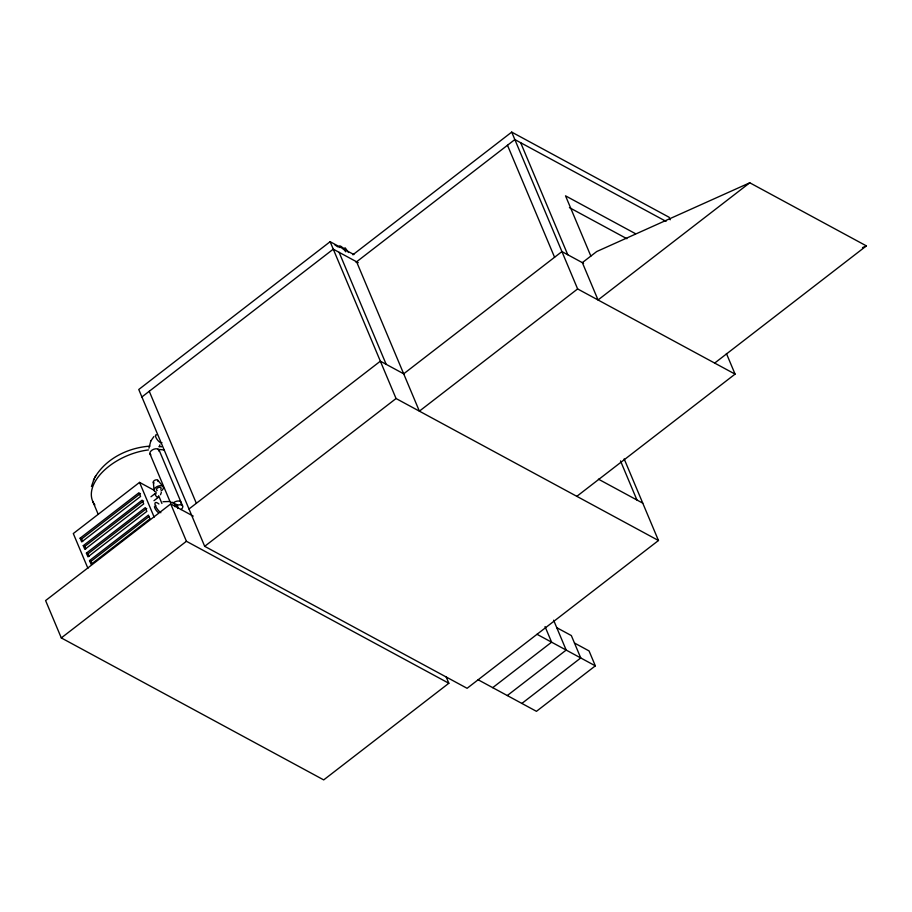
<?xml version="1.0" encoding="UTF-8"?>
<svg xmlns="http://www.w3.org/2000/svg" width="912" height="912" viewBox="0 0 912 912"><rect width="100%" height="100%" fill="white"/><g stroke="black" fill="none" stroke-linecap="round" stroke-linejoin="round"><path stroke-width="1.37" d="M148.952 448.191L150.811 440.963M91.439 486.506L94.096 478.937M161.367 492.457L160.501 494.726M159.11 446.823L159.965 444.828M95.122 476.976C106.419 458.189 128.524 447.598 149.944 446.139M93.446 480.191L95.726 475.813M150.811 440.975L153.866 436.609M353.879 254.551L330.133 241.703L138.761 389.504L204.687 546.322L467.092 688.298L658.464 540.508L624.15 458.884M141.896 396.971L333.268 249.17L358.268 262.69M352.853 254.79L511.712 132.103L669.157 217.295L670.206 219.781M355.999 262.257L514.847 139.57L666.045 221.377M154.538 490.508L139.547 482.391L73.302 533.554L87.917 568.313M80.119 538.183L139 492.697L140.573 496.436L81.692 541.91L80.119 538.183L81.578 538.969L82.627 541.454M81.578 538.969L140.459 493.495M83.266 545.65L142.147 500.164L143.708 503.903L84.827 549.377L83.266 545.65L84.713 546.436L85.762 548.921M84.713 546.436L143.606 500.962M150.97 496.766L155.177 493.517M153.98 500.699L158.186 497.45M86.401 553.117L145.282 507.642L146.855 511.37L87.974 556.844L86.401 553.117L87.86 553.903L88.909 556.388M87.86 553.903L146.741 508.429M89.536 560.584L148.428 515.109L149.99 518.837L91.109 564.311L89.536 560.584L90.995 561.37L92.044 563.855M90.995 561.37L148.77 516.751M193.219 516.112L170.726 503.937L45.6 600.575L61.298 637.921L323.703 779.897L448.841 683.259L446.128 676.818M188.989 508.987L380.361 361.186L404.096 374.034M61.298 637.921L186.424 541.283L448.841 683.259M403.685 373.806L561.929 251.587L583.555 263.294M204.687 546.322L396.059 398.533L658.464 540.508M576.829 496.333L735.072 374.114L577.627 288.933L419.383 411.152L356.592 261.79M749.778 182.788L598.044 299.968L582.346 262.633L596.733 251.53L749.778 182.788L866.4 245.887L714.666 363.079M492.708 687.659L551.6 642.185L545.045 626.601M507.289 695.548L566.181 650.074L553.618 620.206M521.869 703.437L580.75 657.962L571.334 635.561L556.753 627.673M574.48 643.028L589.049 650.917L595.331 665.851L536.45 711.326L478.139 679.771M862.513 247.631L866.4 245.887M342.65 248.668L345.26 247.916L348.487 252.521M162.997 501.725L169.803 501.463M159.338 446.481L161.675 446.812M635.504 233.7L565.531 195.841L590.862 256.112M569.419 207.617L626.897 238.716M598.409 479.165L642.766 503.162M537.02 634.296L595.331 665.851M157.822 480.293L163.134 486.609M344.132 249.512L345.739 251.815M726.419 353.514L735.072 374.114M520.672 142.728L567.766 254.744M511.712 132.103L577.627 288.933M507.482 145.259L554.576 257.275M620.513 460.936L636.941 500.004M339.104 252.328L386.186 364.344M330.133 241.703L396.059 398.533M149.26 391.282L196.342 503.299M159.098 450.061L182.639 506.069M149.978 453.914L170.236 502.113M170.726 503.937L186.424 541.283M158.665 495.718L161.914 503.447M139.547 482.391L154.162 517.15M92.705 501.281L98.188 514.288M153.319 482.197L154.117 490.428M154.105 482.984A2.474 1.425 -22.8 0 1 153.695 481.126A2.474 1.425 -22.8 0 1 156.682 479.815A2.474 1.425 -22.8 0 1 157.879 481.319M156.442 492.127A4.948 2.85 -22.8 0 1 155.234 487.897A4.948 2.85 -22.8 0 1 162.461 486.062A4.948 2.85 -22.8 0 1 160.991 490.975M157.252 490.451A2.474 1.425 -22.8 0 1 156.978 488.444A2.474 1.425 -22.8 0 1 160.216 487.339A2.474 1.425 -22.8 0 1 160.706 489.277M158.232 496.527A2.474 0.855 52.3 0 1 157.217 497.188A2.474 0.855 52.3 0 1 155.097 494.35A2.474 0.855 52.3 0 1 156.226 493.825M160.831 512.749A6.931 2.383 52.3 0 1 155.017 504.518A6.931 2.383 52.3 0 1 158.916 503.983M171 502.421A4.948 3.682 -61.6 0 1 174.842 506.662M174.523 503.891A4.948 3.682 -61.6 0 1 177.703 508.543M158.095 512.419A4.948 1.699 52.3 0 1 154.424 506.684M155.405 505.499A4.948 1.699 52.3 0 1 155.884 505.67M172.972 503.23A4.948 2.85 -22.8 0 1 178.627 501.019A4.948 2.85 -22.8 0 1 181.089 503.698M150.856 454.826A4.948 2.85 -22.8 0 1 153.49 449.342A4.948 2.85 -22.8 0 1 159.121 451.417M176.324 505.681A4.948 2.85 -22.8 0 1 182.138 505.408A4.948 2.85 -22.8 0 1 180.998 509.569M161.926 442.594A4.948 1.699 52.3 0 1 156.91 439.174A4.948 1.699 52.3 0 1 156.682 434.876M94.871 504.917A49.51 28.466 -22.8 0 1 102.338 472.177A49.51 28.466 -22.8 0 1 148.474 449.924M157.582 449.445A49.51 28.466 -22.8 0 1 164.377 450.049M339.173 247.528A4.948 1.699 52.3 0 1 340.757 246.24A4.948 1.699 52.3 0 1 344.69 250.378M335.035 245.123A9.907 3.397 52.3 0 1 337.657 246.833"/></g></svg>
